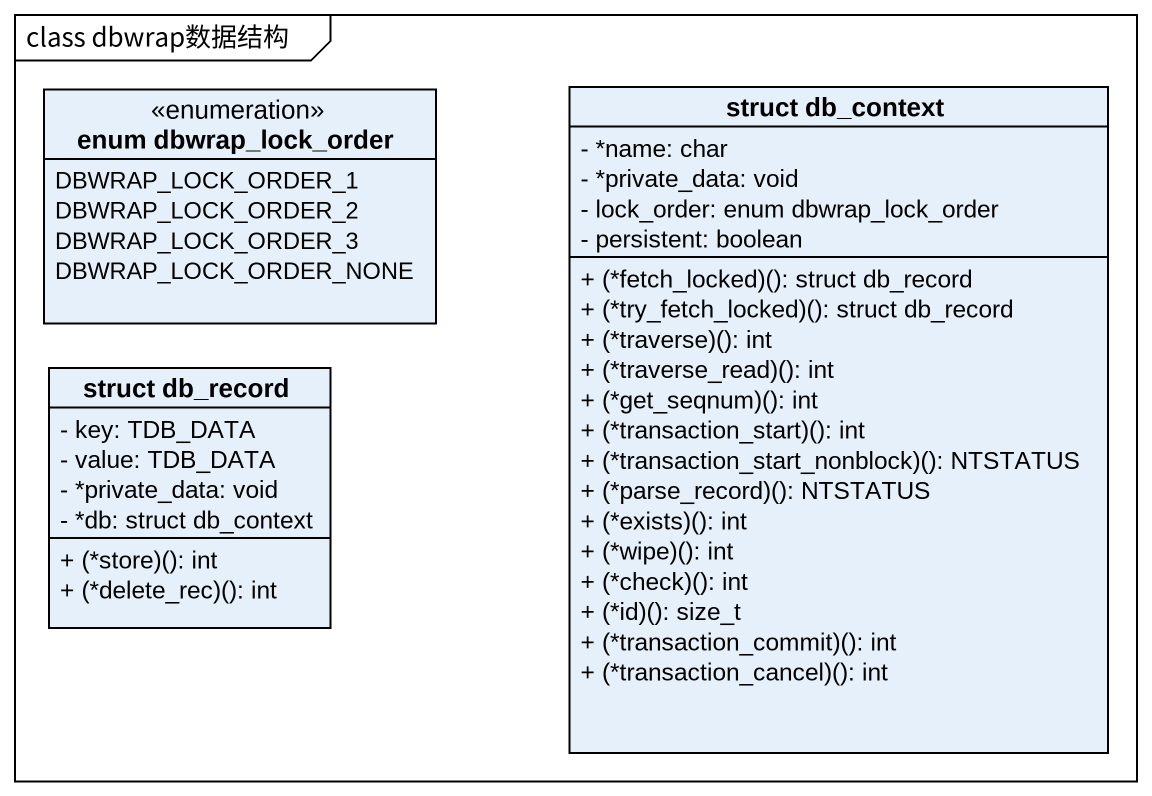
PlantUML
@startuml
mainframe class dbwrap数据结构
hide circle
hide empty members
skinparam classAttributeIconSize 0
enum "enum dbwrap_lock_order" as enum_dbwrap_lock_order {
  DBWRAP_LOCK_ORDER_1
  DBWRAP_LOCK_ORDER_2
  DBWRAP_LOCK_ORDER_3
  DBWRAP_LOCK_ORDER_NONE
}
class "struct db_context" as struct_db_context {
  - *name: char
  - *private_data: void
  - lock_order: enum dbwrap_lock_order
  - persistent: boolean
  + (*fetch_locked)(): struct db_record
  + (*try_fetch_locked)(): struct db_record
  + (*traverse)(): int
  + (*traverse_read)(): int
  + (*get_seqnum)(): int
  + (*transaction_start)(): int
  + (*transaction_start_nonblock)(): NTSTATUS
  + (*parse_record)(): NTSTATUS
  + (*exists)(): int
  + (*wipe)(): int
  + (*check)(): int
  + (*id)(): size_t
  + (*transaction_commit)(): int
  + (*transaction_cancel)(): int
}
class "struct db_record" as struct_db_record {
  - key: TDB_DATA
  - value: TDB_DATA
  - *private_data: void
  - *db: struct db_context
  + (*store)(): int
  + (*delete_rec)(): int
}
@enduml
